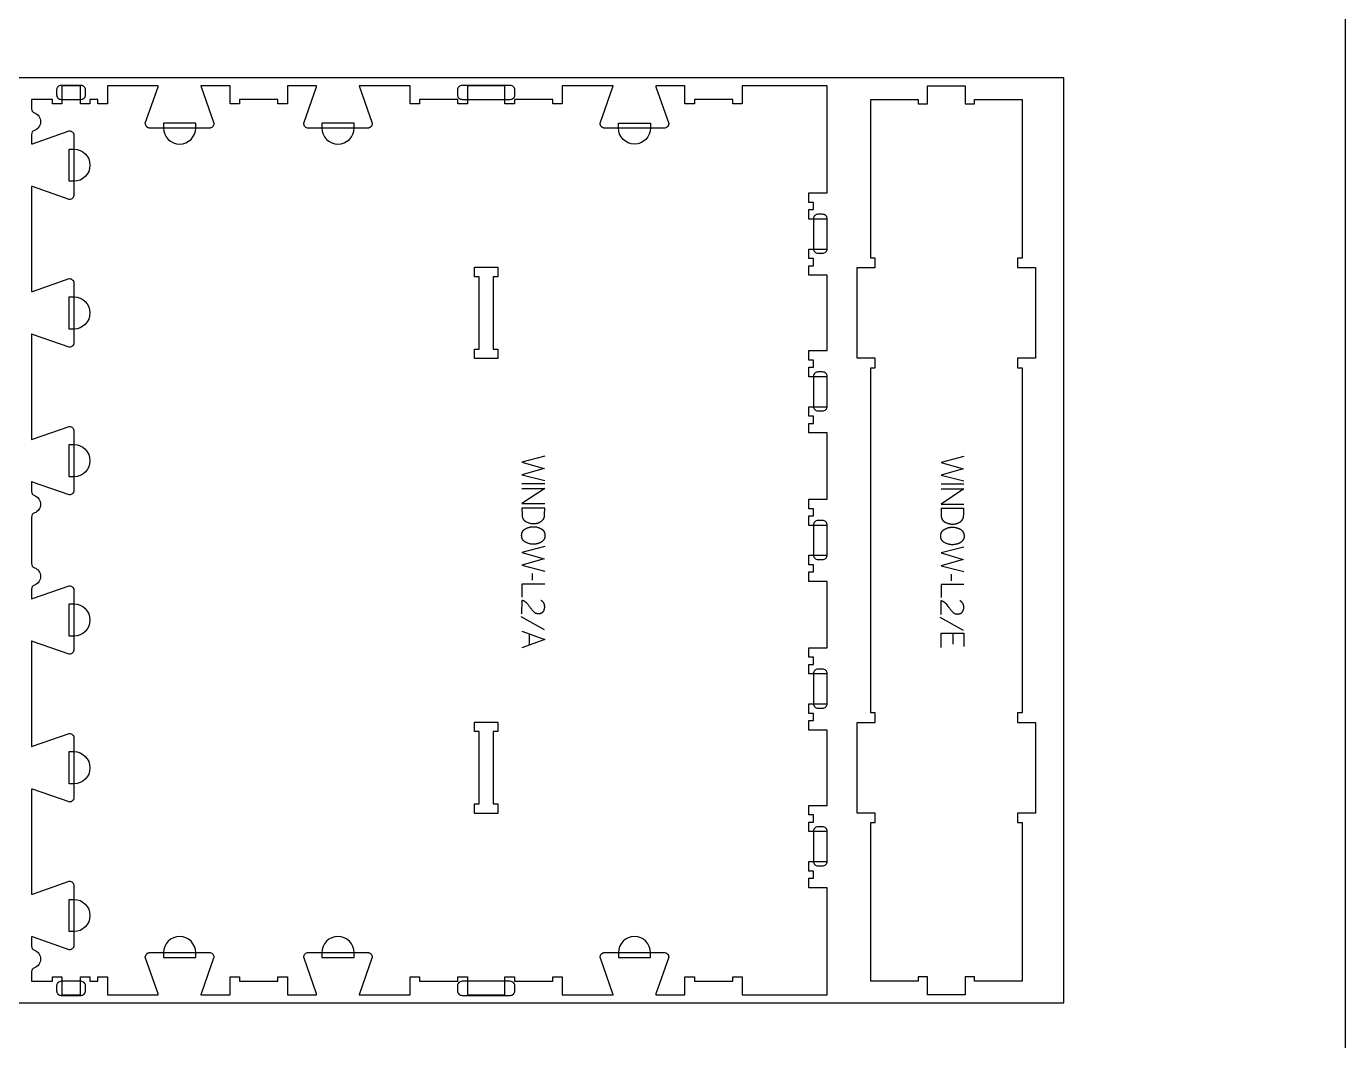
# Model space of a CAD drawing. Extents: x 0 to 4485, y 0 to 8771.
# Drawn here: x 1443 to 3183, y 2393 to 3731 of the extents above; entities that cross this region are included whole.
import ezdxf

# ---------------------------------------------------------------- set-up
doc = ezdxf.new("R2010")
doc.units = 0
for name, color, linetype in [('0_SHEET_SPRUCEPLY_2440X122', 1, 'CONTINUOUS'), ('1_ANYTOOL_1MMDEEP_LABELS_S', 2, 'CONTINUOUS'), ('3_ANYTOOL_CUTTHROUGH_INSID', 4, 'CONTINUOUS'), ('4_ANYTOOL_CUTTHROUGH_OUTSI', 5, 'CONTINUOUS'), ('5_ANYTOOL_HALF_MILL_9MM_IN', 3, 'CONTINUOUS'), ('DONOTCUT', 7, 'CONTINUOUS')]:
    doc.layers.add(name, color=color, linetype=linetype)

msp = doc.modelspace()

# ---------------------------------------------------------------- linework, layer by layer
at = {"layer": '0_SHEET_SPRUCEPLY_2440X122'}
msp.add_lwpolyline([(371.7, 3662.6), (371.7, 2442.6), (2811.7, 2442.6), (2811.7, 3662.6)], close=True, dxfattribs=at)
at = {"layer": '1_ANYTOOL_1MMDEEP_LABELS_S', "color": 2}
for points in [[(2126.9, 3163.7), (2096.9, 3155.9), (2126, 3147.5), (2096.9, 3139), (2126.9, 3131.5)], [(2679.8, 3163), (2649.8, 3155.3), (2678.9, 3146.9), (2649.8, 3138.4), (2679.8, 3130.9)], [(2126.9, 3127.1), (2096.9, 3127.1)], [(2096.9, 3121.1), (2126.9, 3121.1), (2096.9, 3101.1), (2126.9, 3101.1)], [(2679.8, 3126.5), (2649.8, 3126.5)], [(2649.8, 3120.5), (2679.8, 3120.5), (2649.8, 3100.4), (2679.8, 3100.4)], [(2126.9, 3044.3), (2096.9, 3036.5), (2126, 3028.1), (2096.9, 3019.6), (2126.9, 3012.1)], [(2679.8, 3043.6), (2649.8, 3035.9), (2678.9, 3027.5), (2649.8, 3019), (2679.8, 3011.5)], [(2126.9, 2994.8), (2096.9, 2994.8), (2096.9, 2977.7)], [(2110.8, 2999.9), (2110.7, 3008.7)], [(2679.8, 2994.1), (2649.8, 2994.1), (2649.8, 2977)], [(2663.6, 2999.3), (2663.6, 3008)], [(2096.9, 2955.5), (2097, 2973.8), (2097.4, 2973.7), (2097.7, 2973.6), (2097.9, 2973.5), (2098.1, 2973.4), (2098.3, 2973.3), (2098.5, 2973.2), (2098.8, 2973.1), (2099, 2973), (2099.2, 2972.9), (2099.4, 2972.8), (2099.6, 2972.7), (2099.8, 2972.6), (2100, 2972.5), (2100.2, 2972.4), (2100.4, 2972.2), (2100.6, 2972.1), (2100.7, 2972), (2100.9, 2971.8), (2101.1, 2971.7), (2101.3, 2971.6), (2101.5, 2971.4), (2101.7, 2971.3), (2101.8, 2971.1), (2102, 2970.9), (2102.2, 2970.8), (2102.3, 2970.6), (2102.5, 2970.5), (2102.7, 2970.3), (2102.8, 2970.1), (2103.1, 2969.7), (2104.4, 2968.3), (2105.5, 2966.8), (2106.7, 2965.3), (2107.8, 2963.7), (2108.4, 2963), (2109, 2962.3), (2109.5, 2961.6), (2110.1, 2960.9), (2110.7, 2960.2), (2111.3, 2959.6), (2111.9, 2958.9), (2112.5, 2958.3), (2112.7, 2958.2), (2112.9, 2958), (2113, 2957.9), (2113.2, 2957.8), (2113.4, 2957.6), (2113.5, 2957.5), (2113.7, 2957.4), (2113.9, 2957.3), (2114, 2957.2), (2114.2, 2957.1), (2114.4, 2957), (2114.6, 2956.9), (2114.8, 2956.8), (2114.9, 2956.7), (2115.1, 2956.6), (2115.3, 2956.6), (2115.5, 2956.5), (2115.7, 2956.4), (2115.9, 2956.4), (2116.1, 2956.3), (2116.3, 2956.2), (2116.5, 2956.2), (2116.7, 2956.2), (2116.9, 2956.1), (2117.1, 2956.1), (2117.3, 2956.1), (2117.6, 2956), (2117.8, 2956), (2118, 2956), (2118.2, 2956), (2118.4, 2956), (2118.7, 2956), (2118.9, 2956), (2119.2, 2956), (2119.4, 2956), (2119.7, 2956), (2119.9, 2956), (2120.1, 2956.1), (2120.3, 2956.1), (2120.6, 2956.1), (2120.8, 2956.2), (2121, 2956.2), (2121.2, 2956.3), (2121.4, 2956.3), (2121.6, 2956.4), (2121.8, 2956.5), (2122, 2956.5), (2122.2, 2956.6), (2122.4, 2956.7), (2122.6, 2956.8), (2122.8, 2956.9), (2123, 2957), (2123.1, 2957.1), (2123.3, 2957.2), (2123.5, 2957.3), (2123.6, 2957.4), (2123.8, 2957.5), (2123.9, 2957.6), (2124.1, 2957.8), (2124.2, 2957.9), (2124.4, 2958), (2124.5, 2958.2), (2124.7, 2958.3), (2124.8, 2958.5), (2124.9, 2958.7), (2125.1, 2958.8), (2125.2, 2959), (2125.3, 2959.2), (2125.4, 2959.3), (2125.5, 2959.5), (2125.6, 2959.7), (2125.7, 2959.8), (2125.8, 2960), (2125.9, 2960.2), (2126, 2960.4), (2126.1, 2960.6), (2126.2, 2960.8), (2126.2, 2961), (2126.3, 2961.2), (2126.4, 2961.4), (2126.4, 2961.6), (2126.5, 2961.8), (2126.6, 2962), (2126.6, 2962.2), (2126.7, 2962.4), (2126.7, 2962.6), (2126.7, 2962.8), (2126.8, 2963), (2126.8, 2963.3), (2126.8, 2963.5), (2126.9, 2963.7), (2126.9, 2963.9), (2126.9, 2964.2), (2126.9, 2964.4), (2126.9, 2964.9), (2126.9, 2965.3), (2126.9, 2965.6), (2126.9, 2966), (2126.8, 2966.3), (2126.8, 2966.7), (2126.7, 2967), (2126.7, 2967.3), (2126.6, 2967.6), (2126.5, 2967.9), (2126.5, 2968.1), (2126.4, 2968.3), (2126.4, 2968.4), (2126.3, 2968.6), (2126.2, 2968.7), (2126.2, 2968.9), (2126.1, 2969), (2126.1, 2969.1), (2126, 2969.3), (2125.9, 2969.4), (2125.9, 2969.6), (2125.8, 2969.7), (2125.7, 2969.8), (2125.6, 2970), (2125.5, 2970.1), (2125.5, 2970.2), (2125.4, 2970.4), (2125.3, 2970.5), (2125.2, 2970.6), (2125.1, 2970.7), (2125, 2970.9), (2124.9, 2971), (2124.8, 2971.1), (2124.7, 2971.2), (2124.6, 2971.3), (2124.5, 2971.4), (2124.4, 2971.5), (2124.3, 2971.7), (2124.2, 2971.8), (2124, 2971.9), (2123.9, 2972), (2123.8, 2972.1), (2123.5, 2972.3), (2123.3, 2972.5), (2123, 2972.7), (2122.7, 2972.9), (2122.4, 2973), (2122.1, 2973.2), (2121.8, 2973.4)], [(2649.8, 2954.9), (2649.8, 2973.2), (2650.3, 2973), (2650.5, 2972.9), (2650.7, 2972.9), (2651, 2972.8), (2651.2, 2972.7), (2651.4, 2972.6), (2651.6, 2972.5), (2651.8, 2972.4), (2652, 2972.3), (2652.2, 2972.2), (2652.4, 2972.1), (2652.6, 2972), (2652.8, 2971.8), (2653, 2971.7), (2653.2, 2971.6), (2653.4, 2971.5), (2653.6, 2971.3), (2653.8, 2971.2), (2654, 2971.1), (2654.2, 2970.9), (2654.3, 2970.8), (2654.5, 2970.6), (2654.7, 2970.5), (2654.9, 2970.3), (2655, 2970.1), (2655.2, 2970), (2655.4, 2969.8), (2655.5, 2969.6), (2655.7, 2969.5), (2656, 2969.1), (2657.2, 2967.6), (2658.4, 2966.1), (2659.6, 2964.6), (2660.7, 2963.1), (2661.2, 2962.4), (2661.8, 2961.6), (2662.4, 2960.9), (2663, 2960.2), (2663.6, 2959.6), (2664.2, 2958.9), (2664.8, 2958.3), (2665.4, 2957.7), (2665.6, 2957.5), (2665.7, 2957.4), (2665.9, 2957.3), (2666, 2957.1), (2666.2, 2957), (2666.4, 2956.9), (2666.5, 2956.8), (2666.7, 2956.7), (2666.9, 2956.5), (2667.1, 2956.4), (2667.2, 2956.3), (2667.4, 2956.2), (2667.6, 2956.2), (2667.8, 2956.1), (2668, 2956), (2668.2, 2955.9), (2668.4, 2955.8), (2668.6, 2955.8), (2668.8, 2955.7), (2669, 2955.7), (2669.2, 2955.6), (2669.4, 2955.6), (2669.6, 2955.5), (2669.8, 2955.5), (2670, 2955.4), (2670.2, 2955.4), (2670.4, 2955.4), (2670.6, 2955.4), (2670.9, 2955.3), (2671.1, 2955.3), (2671.3, 2955.3), (2671.5, 2955.3), (2671.8, 2955.3), (2672, 2955.3), (2672.3, 2955.4), (2672.5, 2955.4), (2672.7, 2955.4), (2673, 2955.4), (2673.2, 2955.4), (2673.4, 2955.5), (2673.6, 2955.5), (2673.9, 2955.6), (2674.1, 2955.6), (2674.3, 2955.7), (2674.5, 2955.7), (2674.7, 2955.8), (2674.9, 2955.9), (2675.1, 2956), (2675.3, 2956), (2675.5, 2956.1), (2675.6, 2956.2), (2675.8, 2956.3), (2676, 2956.4), (2676.2, 2956.5), (2676.3, 2956.6), (2676.5, 2956.8), (2676.6, 2956.9), (2676.8, 2957), (2677, 2957.1), (2677.1, 2957.3), (2677.2, 2957.4), (2677.4, 2957.6), (2677.5, 2957.7), (2677.7, 2957.9), (2677.8, 2958), (2677.9, 2958.2), (2678, 2958.3), (2678.2, 2958.5), (2678.3, 2958.7), (2678.4, 2958.9), (2678.5, 2959), (2678.6, 2959.2), (2678.7, 2959.4), (2678.8, 2959.6), (2678.9, 2959.8), (2678.9, 2959.9), (2679, 2960.1), (2679.1, 2960.3), (2679.2, 2960.5), (2679.2, 2960.7), (2679.3, 2960.9), (2679.4, 2961.1), (2679.4, 2961.3), (2679.5, 2961.5), (2679.5, 2961.7), (2679.6, 2962), (2679.6, 2962.2), (2679.6, 2962.4), (2679.7, 2962.6), (2679.7, 2962.8), (2679.7, 2963.1), (2679.7, 2963.3), (2679.7, 2963.5), (2679.8, 2963.8), (2679.8, 2964.2), (2679.8, 2964.6), (2679.7, 2965), (2679.7, 2965.3), (2679.7, 2965.7), (2679.6, 2966), (2679.6, 2966.3), (2679.5, 2966.7), (2679.4, 2967), (2679.4, 2967.3), (2679.3, 2967.5), (2679.3, 2967.6), (2679.2, 2967.8), (2679.2, 2967.9), (2679.1, 2968.1), (2679, 2968.2), (2679, 2968.4), (2678.9, 2968.5), (2678.9, 2968.6), (2678.8, 2968.8), (2678.7, 2968.9), (2678.6, 2969.1), (2678.6, 2969.2), (2678.5, 2969.3), (2678.4, 2969.5), (2678.3, 2969.6), (2678.2, 2969.7), (2678.1, 2969.8), (2678.1, 2970), (2678, 2970.1), (2677.9, 2970.2), (2677.8, 2970.3), (2677.7, 2970.4), (2677.6, 2970.6), (2677.5, 2970.7), (2677.3, 2970.8), (2677.2, 2970.9), (2677.1, 2971), (2677, 2971.1), (2676.9, 2971.2), (2676.8, 2971.3), (2676.6, 2971.4), (2676.4, 2971.6), (2676.1, 2971.8), (2675.9, 2972), (2675.6, 2972.2), (2675.3, 2972.4), (2675, 2972.6), (2674.7, 2972.7)], [(2126.4, 2934.3), (2095.7, 2951.5)], [(2679.3, 2933.6), (2648.5, 2950.8)], [(2096.9, 2932.6), (2126.9, 2921.7), (2096.9, 2910.6)], [(2106.5, 2929.1), (2106.5, 2914.2)], [(2649.8, 2911.3), (2649.8, 2930.2), (2679.8, 2930.2), (2679.8, 2912.4)], [(2665.8, 2915.6), (2665.8, 2930.2)]]:
    msp.add_lwpolyline(points, dxfattribs=at)
for points in [[(2126.9, 3095), (2096.9, 3095), (2097, 3086.5), (2097, 3086.1), (2097, 3085.7), (2097, 3085.3), (2097.1, 3084.9), (2097.1, 3084.5), (2097.2, 3084.2), (2097.3, 3083.8), (2097.3, 3083.4), (2097.4, 3083.1), (2097.5, 3082.8), (2097.6, 3082.4), (2097.7, 3082.1), (2097.9, 3081.8), (2097.9, 3081.6), (2098, 3081.5), (2098.1, 3081.3), (2098.1, 3081.2), (2098.2, 3081), (2098.3, 3080.9), (2098.4, 3080.7), (2098.4, 3080.6), (2098.5, 3080.5), (2098.6, 3080.3), (2098.7, 3080.2), (2098.8, 3080), (2098.9, 3079.9), (2099, 3079.8), (2099.1, 3079.7), (2099.2, 3079.5), (2099.3, 3079.4), (2099.4, 3079.3), (2099.5, 3079.2), (2099.6, 3079), (2099.7, 3078.9), (2099.8, 3078.8), (2100, 3078.7), (2100.1, 3078.6), (2100.2, 3078.5), (2100.3, 3078.4), (2100.5, 3078.3), (2100.6, 3078.2), (2100.7, 3078.1), (2100.8, 3078), (2101, 3077.9), (2101.1, 3077.8), (2101.4, 3077.6), (2101.7, 3077.4), (2102, 3077.3), (2102.6, 3076.9), (2103.2, 3076.6), (2103.9, 3076.4), (2104.5, 3076.1), (2105.2, 3075.9), (2105.8, 3075.7), (2106.5, 3075.5), (2107.1, 3075.3), (2107.8, 3075.1), (2108.4, 3075), (2109.1, 3074.9), (2109.8, 3074.8), (2110.5, 3074.7), (2111.2, 3074.7), (2111.9, 3074.7), (2112.6, 3074.6), (2113.2, 3074.7), (2113.8, 3074.7), (2114.4, 3074.7), (2114.9, 3074.8), (2115.5, 3074.9), (2115.8, 3074.9), (2116.1, 3075), (2116.4, 3075.1), (2116.6, 3075.1), (2116.9, 3075.2), (2117.2, 3075.3), (2117.5, 3075.3), (2117.7, 3075.4), (2118, 3075.5), (2118.3, 3075.6), (2118.6, 3075.7), (2118.8, 3075.8), (2119.1, 3075.9), (2119.4, 3076), (2119.9, 3076.3), (2120.4, 3076.5), (2120.9, 3076.8), (2121.4, 3077.1), (2121.7, 3077.3), (2122, 3077.5), (2122.3, 3077.7), (2122.6, 3077.9), (2122.9, 3078.1), (2123.1, 3078.3), (2123.4, 3078.6), (2123.6, 3078.8), (2123.8, 3079), (2124.1, 3079.2), (2124.3, 3079.5), (2124.5, 3079.7), (2124.7, 3079.9), (2124.9, 3080.2), (2125, 3080.4), (2125.2, 3080.6), (2125.4, 3080.9), (2125.5, 3081.1), (2125.7, 3081.4), (2125.8, 3081.7), (2125.9, 3081.9), (2126, 3082.2), (2126.1, 3082.5), (2126.2, 3082.7), (2126.3, 3083), (2126.4, 3083.3), (2126.4, 3083.6), (2126.5, 3083.9), (2126.5, 3084.1), (2126.6, 3084.4), (2126.6, 3084.7), (2126.6, 3085), (2126.7, 3087.5), (2126.8, 3089.9), (2126.9, 3092.5)], [(2679.8, 3094.4), (2649.8, 3094.4), (2649.8, 3085.9), (2649.9, 3085.5), (2649.9, 3085.1), (2649.9, 3084.7), (2649.9, 3084.3), (2650, 3083.9), (2650, 3083.5), (2650.1, 3083.2), (2650.2, 3082.8), (2650.3, 3082.5), (2650.4, 3082.1), (2650.5, 3081.8), (2650.6, 3081.5), (2650.7, 3081.1), (2650.8, 3081), (2650.8, 3080.8), (2650.9, 3080.7), (2651, 3080.5), (2651.1, 3080.4), (2651.1, 3080.2), (2651.2, 3080.1), (2651.3, 3080), (2651.4, 3079.8), (2651.5, 3079.7), (2651.6, 3079.5), (2651.7, 3079.4), (2651.7, 3079.3), (2651.8, 3079.1), (2651.9, 3079), (2652, 3078.9), (2652.1, 3078.8), (2652.3, 3078.6), (2652.4, 3078.5), (2652.5, 3078.4), (2652.6, 3078.3), (2652.7, 3078.2), (2652.8, 3078.1), (2652.9, 3078), (2653.1, 3077.8), (2653.2, 3077.7), (2653.3, 3077.6), (2653.4, 3077.5), (2653.6, 3077.4), (2653.7, 3077.3), (2653.8, 3077.2), (2654, 3077.1), (2654.3, 3077), (2654.6, 3076.8), (2654.9, 3076.6), (2655.5, 3076.3), (2656.1, 3076), (2656.7, 3075.7), (2657.4, 3075.5), (2658, 3075.2), (2658.7, 3075), (2659.3, 3074.8), (2660, 3074.7), (2660.6, 3074.5), (2661.3, 3074.4), (2662, 3074.3), (2662.7, 3074.2), (2663.3, 3074.1), (2664, 3074), (2664.7, 3074), (2665.4, 3074), (2666, 3074), (2666.6, 3074), (2667.2, 3074.1), (2667.8, 3074.2), (2668.4, 3074.2), (2668.7, 3074.3), (2668.9, 3074.3), (2669.2, 3074.4), (2669.5, 3074.5), (2669.8, 3074.5), (2670.1, 3074.6), (2670.3, 3074.7), (2670.6, 3074.8), (2670.9, 3074.9), (2671.1, 3075), (2671.4, 3075.1), (2671.7, 3075.2), (2671.9, 3075.3), (2672.2, 3075.4), (2672.7, 3075.6), (2673.3, 3075.9), (2673.8, 3076.2), (2674.3, 3076.5), (2674.6, 3076.7), (2674.9, 3076.9), (2675.2, 3077.1), (2675.4, 3077.3), (2675.7, 3077.5), (2676, 3077.7), (2676.2, 3077.9), (2676.5, 3078.1), (2676.7, 3078.4), (2676.9, 3078.6), (2677.1, 3078.8), (2677.3, 3079), (2677.5, 3079.3), (2677.7, 3079.5), (2677.9, 3079.8), (2678.1, 3080), (2678.2, 3080.3), (2678.4, 3080.5), (2678.5, 3080.8), (2678.6, 3081), (2678.8, 3081.3), (2678.9, 3081.5), (2679, 3081.8), (2679.1, 3082.1), (2679.2, 3082.4), (2679.2, 3082.6), (2679.3, 3082.9), (2679.3, 3083.2), (2679.4, 3083.5), (2679.4, 3083.8), (2679.5, 3084.1), (2679.5, 3084.4), (2679.6, 3086.8), (2679.7, 3089.3), (2679.7, 3091.8)], [(2127.2, 3058.6), (2127.2, 3058.2), (2127.2, 3057.8), (2127.2, 3057.5), (2127.2, 3057.1), (2127.1, 3057), (2127.1, 3056.8), (2127.1, 3056.6), (2127, 3056.4), (2127, 3056.3), (2127, 3056.1), (2126.9, 3056), (2126.9, 3055.8), (2126.8, 3055.6), (2126.8, 3055.5), (2126.7, 3055.3), (2126.7, 3055.2), (2126.6, 3055), (2126.5, 3054.9), (2126.5, 3054.7), (2126.4, 3054.6), (2126.3, 3054.4), (2126.3, 3054.3), (2126.2, 3054.1), (2126.1, 3054), (2126, 3053.9), (2125.9, 3053.7), (2125.9, 3053.6), (2125.8, 3053.5), (2125.6, 3053.2), (2125.4, 3053), (2125.2, 3052.7), (2125, 3052.5), (2124.8, 3052.2), (2124.5, 3052), (2124.3, 3051.8), (2124.1, 3051.6), (2123.9, 3051.3), (2123.6, 3051.1), (2123.4, 3050.9), (2123.1, 3050.7), (2122.8, 3050.6), (2122.6, 3050.4), (2122.3, 3050.2), (2122, 3050), (2121.7, 3049.9), (2121.4, 3049.7), (2121.1, 3049.5), (2120.9, 3049.4), (2120.6, 3049.2), (2120.2, 3049.1), (2119.9, 3049), (2119.6, 3048.9), (2119.3, 3048.7), (2119, 3048.6), (2118.7, 3048.5), (2118.3, 3048.4), (2118, 3048.3), (2117.7, 3048.2), (2117.3, 3048.1), (2117, 3048), (2116.3, 3047.9), (2115.6, 3047.8), (2115, 3047.7), (2114.3, 3047.6), (2113.7, 3047.5), (2113, 3047.5), (2112.4, 3047.4), (2111.7, 3047.4), (2111.1, 3047.4), (2110.5, 3047.5), (2109.8, 3047.5), (2109.2, 3047.6), (2108.5, 3047.7), (2107.9, 3047.8), (2107.3, 3048), (2106.6, 3048.1), (2106, 3048.3), (2105.4, 3048.5), (2104.7, 3048.7), (2104.1, 3049), (2103.4, 3049.3), (2102.8, 3049.5), (2102.2, 3049.9), (2101.5, 3050.2), (2101.2, 3050.4), (2100.9, 3050.6), (2100.6, 3050.7), (2100.3, 3050.9), (2100.1, 3051.1), (2099.8, 3051.3), (2099.5, 3051.6), (2099.3, 3051.8), (2099.2, 3051.9), (2099.1, 3052), (2099, 3052.1), (2098.8, 3052.2), (2098.7, 3052.4), (2098.6, 3052.5), (2098.5, 3052.6), (2098.4, 3052.7), (2098.3, 3052.8), (2098.2, 3053), (2098.1, 3053.1), (2098, 3053.2), (2098, 3053.4), (2097.9, 3053.5), (2097.8, 3053.6), (2097.7, 3053.8), (2097.6, 3053.9), (2097.6, 3054), (2097.5, 3054.2), (2097.4, 3054.3), (2097.3, 3054.5), (2097.3, 3054.6), (2097.2, 3054.7), (2097.1, 3054.9), (2097.1, 3055), (2097, 3055.2), (2097, 3055.3), (2096.9, 3055.5), (2096.8, 3055.8), (2096.7, 3056.1), (2096.7, 3056.5), (2096.6, 3056.8), (2096.6, 3057.1), (2096.5, 3057.5), (2096.5, 3057.8), (2096.5, 3058.2), (2096.4, 3058.5), (2096.4, 3058.9), (2096.4, 3059.3), (2096.5, 3059.7), (2096.5, 3060), (2096.5, 3060.4), (2096.6, 3060.8), (2096.6, 3061.1), (2096.7, 3061.5), (2096.8, 3061.8), (2096.8, 3062.1), (2096.9, 3062.4), (2097, 3062.6), (2097, 3062.8), (2097.1, 3062.9), (2097.2, 3063.1), (2097.2, 3063.2), (2097.3, 3063.4), (2097.4, 3063.5), (2097.4, 3063.7), (2097.5, 3063.8), (2097.6, 3064), (2097.6, 3064.1), (2097.7, 3064.2), (2097.8, 3064.4), (2097.9, 3064.5), (2098, 3064.6), (2098.1, 3064.8), (2098.2, 3064.9), (2098.3, 3065), (2098.4, 3065.2), (2098.5, 3065.3), (2098.6, 3065.4), (2098.7, 3065.5), (2098.8, 3065.7), (2098.9, 3065.8), (2099, 3065.9), (2099.1, 3066), (2099.2, 3066.1), (2099.3, 3066.3), (2099.5, 3066.4), (2099.6, 3066.5), (2099.9, 3066.7), (2100.1, 3066.9), (2100.4, 3067.1), (2100.7, 3067.3), (2101, 3067.5), (2101.3, 3067.7), (2101.6, 3067.8), (2102.3, 3068.2), (2102.9, 3068.5), (2103.6, 3068.8), (2104.2, 3069.1), (2104.9, 3069.3), (2105.5, 3069.5), (2106.2, 3069.7), (2106.8, 3069.9), (2107.5, 3070.1), (2108.1, 3070.2), (2108.8, 3070.3), (2109.4, 3070.4), (2110.1, 3070.5), (2110.7, 3070.6), (2111.4, 3070.6), (2112, 3070.6), (2112.7, 3070.6), (2113.4, 3070.6), (2114.1, 3070.5), (2114.8, 3070.4), (2115.4, 3070.3), (2116.1, 3070.2), (2116.8, 3070.1), (2117.4, 3069.9), (2118.1, 3069.7), (2118.7, 3069.5), (2119.3, 3069.2), (2120, 3069), (2120.6, 3068.7), (2121.2, 3068.4), (2121.8, 3068.1), (2122.4, 3067.7), (2122.7, 3067.5), (2123, 3067.3), (2123.3, 3067.1), (2123.6, 3066.9), (2123.8, 3066.7), (2124.1, 3066.5), (2124.3, 3066.3), (2124.5, 3066.1), (2124.6, 3065.9), (2124.8, 3065.8), (2124.9, 3065.7), (2125, 3065.6), (2125.1, 3065.5), (2125.2, 3065.3), (2125.3, 3065.2), (2125.4, 3065.1), (2125.5, 3064.9), (2125.5, 3064.8), (2125.6, 3064.7), (2125.7, 3064.5), (2125.8, 3064.4), (2125.9, 3064.3), (2126, 3064.1), (2126, 3064), (2126.1, 3063.8), (2126.2, 3063.7), (2126.3, 3063.4), (2126.4, 3063.1), (2126.6, 3062.8), (2126.7, 3062.5), (2126.8, 3062.2), (2126.9, 3061.8), (2126.9, 3061.5), (2127, 3061.1), (2127.1, 3060.8), (2127.1, 3060.4), (2127.2, 3060.1), (2127.2, 3059.7), (2127.2, 3059.3), (2127.2, 3059)], [(2680.1, 3057.9), (2680.1, 3057.6), (2680.1, 3057.2), (2680, 3056.8), (2680, 3056.5), (2680, 3056.3), (2680, 3056.1), (2679.9, 3056), (2679.9, 3055.8), (2679.9, 3055.6), (2679.8, 3055.5), (2679.8, 3055.3), (2679.7, 3055.2), (2679.7, 3055), (2679.6, 3054.8), (2679.6, 3054.7), (2679.5, 3054.5), (2679.5, 3054.4), (2679.4, 3054.2), (2679.3, 3054.1), (2679.3, 3053.9), (2679.2, 3053.8), (2679.1, 3053.6), (2679, 3053.5), (2679, 3053.4), (2678.9, 3053.2), (2678.8, 3053.1), (2678.7, 3053), (2678.6, 3052.8), (2678.4, 3052.6), (2678.2, 3052.3), (2678, 3052.1), (2677.8, 3051.8), (2677.6, 3051.6), (2677.4, 3051.4), (2677.2, 3051.1), (2676.9, 3050.9), (2676.7, 3050.7), (2676.5, 3050.5), (2676.2, 3050.3), (2676, 3050.1), (2675.7, 3049.9), (2675.4, 3049.7), (2675.2, 3049.5), (2674.9, 3049.4), (2674.6, 3049.2), (2674.3, 3049.1), (2674, 3048.9), (2673.7, 3048.7), (2673.4, 3048.6), (2673.1, 3048.5), (2672.8, 3048.3), (2672.5, 3048.2), (2672.2, 3048.1), (2671.8, 3048), (2671.5, 3047.9), (2671.2, 3047.8), (2670.9, 3047.7), (2670.5, 3047.6), (2670.2, 3047.5), (2669.9, 3047.4), (2669.2, 3047.3), (2668.5, 3047.1), (2667.8, 3047), (2667.2, 3046.9), (2666.5, 3046.9), (2665.9, 3046.8), (2665.2, 3046.8), (2664.6, 3046.8), (2664, 3046.8), (2663.3, 3046.8), (2662.7, 3046.9), (2662, 3047), (2661.4, 3047.1), (2660.8, 3047.2), (2660.1, 3047.3), (2659.5, 3047.5), (2658.9, 3047.7), (2658.2, 3047.9), (2657.6, 3048.1), (2656.9, 3048.3), (2656.3, 3048.6), (2655.7, 3048.9), (2655, 3049.2), (2654.4, 3049.5), (2654.1, 3049.7), (2653.8, 3049.9), (2653.5, 3050.1), (2653.2, 3050.3), (2652.9, 3050.5), (2652.7, 3050.7), (2652.4, 3050.9), (2652.2, 3051.1), (2652, 3051.2), (2651.9, 3051.4), (2651.8, 3051.5), (2651.7, 3051.6), (2651.6, 3051.7), (2651.5, 3051.8), (2651.4, 3051.9), (2651.3, 3052.1), (2651.2, 3052.2), (2651.1, 3052.3), (2651, 3052.5), (2650.9, 3052.6), (2650.8, 3052.7), (2650.7, 3052.8), (2650.6, 3053), (2650.6, 3053.1), (2650.5, 3053.2), (2650.4, 3053.4), (2650.3, 3053.5), (2650.3, 3053.7), (2650.2, 3053.8), (2650.1, 3054), (2650.1, 3054.1), (2650, 3054.3), (2649.9, 3054.4), (2649.9, 3054.6), (2649.8, 3054.7), (2649.8, 3054.9), (2649.7, 3055.2), (2649.6, 3055.5), (2649.5, 3055.8), (2649.5, 3056.1), (2649.4, 3056.5), (2649.4, 3056.8), (2649.3, 3057.2), (2649.3, 3057.5), (2649.3, 3057.9), (2649.3, 3058.3), (2649.3, 3058.7), (2649.3, 3059), (2649.3, 3059.4), (2649.4, 3059.8), (2649.4, 3060.1), (2649.5, 3060.5), (2649.5, 3060.8), (2649.6, 3061.1), (2649.7, 3061.5), (2649.8, 3061.8), (2649.8, 3062), (2649.9, 3062.1), (2650, 3062.3), (2650, 3062.4), (2650.1, 3062.6), (2650.1, 3062.7), (2650.2, 3062.9), (2650.3, 3063), (2650.4, 3063.2), (2650.4, 3063.3), (2650.5, 3063.5), (2650.6, 3063.6), (2650.7, 3063.7), (2650.8, 3063.9), (2650.8, 3064), (2650.9, 3064.1), (2651, 3064.3), (2651.1, 3064.4), (2651.2, 3064.5), (2651.3, 3064.7), (2651.4, 3064.8), (2651.5, 3064.9), (2651.6, 3065), (2651.7, 3065.1), (2651.9, 3065.3), (2652, 3065.4), (2652.1, 3065.5), (2652.2, 3065.6), (2652.3, 3065.7), (2652.5, 3065.8), (2652.7, 3066.1), (2653, 3066.3), (2653.3, 3066.5), (2653.5, 3066.7), (2653.8, 3066.8), (2654.2, 3067), (2654.5, 3067.2), (2655.1, 3067.5), (2655.8, 3067.9), (2656.4, 3068.1), (2657.1, 3068.4), (2657.7, 3068.7), (2658.4, 3068.9), (2659, 3069.1), (2659.7, 3069.3), (2660.3, 3069.4), (2661, 3069.6), (2661.6, 3069.7), (2662.3, 3069.8), (2662.9, 3069.9), (2663.6, 3069.9), (2664.2, 3070), (2664.9, 3070), (2665.6, 3070), (2666.3, 3069.9), (2667, 3069.9), (2667.6, 3069.8), (2668.3, 3069.7), (2669, 3069.6), (2669.6, 3069.4), (2670.3, 3069.2), (2670.9, 3069.1), (2671.6, 3068.8), (2672.2, 3068.6), (2672.8, 3068.3), (2673.4, 3068.1), (2674.1, 3067.8), (2674.7, 3067.4), (2675.3, 3067.1), (2675.6, 3066.9), (2675.9, 3066.7), (2676.1, 3066.5), (2676.4, 3066.3), (2676.7, 3066.1), (2676.9, 3065.9), (2677.2, 3065.7), (2677.4, 3065.4), (2677.5, 3065.3), (2677.6, 3065.2), (2677.7, 3065.1), (2677.8, 3064.9), (2677.9, 3064.8), (2678, 3064.7), (2678.1, 3064.6), (2678.2, 3064.4), (2678.3, 3064.3), (2678.4, 3064.2), (2678.5, 3064), (2678.6, 3063.9), (2678.7, 3063.8), (2678.7, 3063.6), (2678.8, 3063.5), (2678.9, 3063.3), (2679, 3063.2), (2679, 3063.1), (2679.2, 3062.8), (2679.3, 3062.5), (2679.4, 3062.1), (2679.5, 3061.8), (2679.6, 3061.5), (2679.7, 3061.2), (2679.8, 3060.8), (2679.9, 3060.5), (2679.9, 3060.2), (2680, 3059.8), (2680, 3059.4), (2680.1, 3059.1), (2680.1, 3058.7), (2680.1, 3058.3)]]:
    msp.add_lwpolyline(points, close=True, dxfattribs=at)
at = {"layer": '3_ANYTOOL_CUTTHROUGH_INSID', "color": 4}
for points in [[(2064.7, 3292.3), (2034.4, 3292.3), (2034.4, 3304.8), (2040.4, 3304.8), (2040.4, 3400.3), (2034.4, 3400.3), (2034.4, 3412.8), (2064.9, 3412.8), (2064.9, 3400.3), (2058.9, 3400.3), (2058.9, 3304.8), (2064.9, 3304.8), (2064.9, 3292.3)], [(2034.4, 2800.3), (2034.4, 2812.8), (2064.9, 2812.8), (2064.9, 2800.3), (2058.9, 2800.3), (2058.9, 2704.8), (2064.9, 2704.8), (2064.9, 2692.3), (2034.4, 2692.3), (2034.4, 2704.8), (2040.4, 2704.8), (2040.4, 2800.3)]]:
    msp.add_lwpolyline(points, close=True, dxfattribs=at)
at = {"layer": '4_ANYTOOL_CUTTHROUGH_OUTSI', "color": 5}
msp.add_lwpolyline([(1449.9, 3621.9, 0.317837), (1453.7, 3616.5, -0.707107), (1453.7, 3593.4, 0.317837), (1449.9, 3588), (1449.9, 3575.6, 0.061485), (1451.3, 3575.8), (1499.6, 3592.7), (1499.7, 3592.7), (1499.7, 3592.7, -0.198912), (1504.1, 3590.9), (1504.2, 3590.8), (1504.3, 3590.7), (1504.4, 3590.6), (1504.5, 3590.5), (1504.6, 3590.3), (1504.7, 3590.2), (1504.8, 3590.1), (1504.8, 3590), (1504.9, 3589.8), (1505, 3589.7), (1505.1, 3589.6), (1505.2, 3589.4), (1505.2, 3589.3), (1505.3, 3589.2), (1505.4, 3589), (1505.4, 3588.9), (1505.5, 3588.7), (1505.5, 3588.6), (1505.6, 3588.4), (1505.6, 3588.3), (1505.7, 3588.2), (1505.7, 3588), (1505.8, 3587.9), (1505.8, 3587.7), (1505.8, 3587.5), (1505.8, 3587.4), (1505.9, 3587.2), (1505.9, 3587.1), (1505.9, 3586.9), (1505.9, 3586.8), (1505.9, 3586.6), (1505.9, 3586.5), (1505.9, 3508.5, -0.414214), (1499.7, 3502.2), (1499.6, 3502.2), (1499.6, 3502.3), (1451.3, 3519.2), (1451.3, 3519.2, 0.061485), (1449.9, 3519.4), (1449.9, 3380.7, 0.061485), (1451.3, 3380.9), (1499.6, 3397.8), (1499.7, 3397.8), (1499.7, 3397.8, -0.198912), (1504.1, 3396), (1504.2, 3395.9), (1504.3, 3395.8), (1504.4, 3395.7), (1504.5, 3395.6), (1504.6, 3395.4), (1504.7, 3395.3), (1504.8, 3395.2), (1504.8, 3395.1), (1504.9, 3394.9), (1505, 3394.8), (1505.1, 3394.7), (1505.2, 3394.5), (1505.2, 3394.4), (1505.3, 3394.3), (1505.4, 3394.1), (1505.4, 3394), (1505.5, 3393.8), (1505.5, 3393.7), (1505.6, 3393.5), (1505.6, 3393.4), (1505.7, 3393.3), (1505.7, 3393.1), (1505.8, 3393), (1505.8, 3392.8), (1505.8, 3392.6), (1505.8, 3392.5), (1505.9, 3392.3), (1505.9, 3392.2), (1505.9, 3392), (1505.9, 3391.9), (1505.9, 3391.7), (1505.9, 3391.6), (1505.9, 3313.6), (1505.9, 3313.4), (1505.9, 3313.3), (1505.9, 3313.1), (1505.9, 3313), (1505.9, 3312.8), (1505.8, 3312.7), (1505.8, 3312.5), (1505.8, 3312.4), (1505.8, 3312.2), (1505.7, 3312.1), (1505.7, 3311.9), (1505.6, 3311.8), (1505.6, 3311.6), (1505.5, 3311.5), (1505.5, 3311.3), (1505.4, 3311.2), (1505.4, 3311.1), (1505.3, 3310.9), (1505.2, 3310.8), (1505.2, 3310.6), (1505.1, 3310.5), (1505, 3310.4), (1504.9, 3310.2), (1504.8, 3310.1), (1504.8, 3310), (1504.7, 3309.9), (1504.6, 3309.7), (1504.5, 3309.6), (1504.4, 3309.5), (1504.3, 3309.4), (1504.2, 3309.3), (1504.1, 3309.2, -0.198912), (1499.7, 3307.3), (1499.6, 3307.3), (1499.6, 3307.4), (1451.3, 3324.3), (1451.3, 3324.3, 0.061485), (1449.9, 3324.5), (1449.9, 3185.8, 0.061485), (1451.3, 3186), (1499.6, 3202.9), (1499.7, 3202.9), (1499.7, 3202.9, -0.414214), (1505.9, 3196.7), (1505.9, 3118.7), (1505.9, 3118.5), (1505.9, 3118.4), (1505.9, 3118.2), (1505.9, 3118.1), (1505.9, 3117.9), (1505.8, 3117.8), (1505.8, 3117.6), (1505.8, 3117.5), (1505.8, 3117.3), (1505.7, 3117.2), (1505.7, 3117), (1505.6, 3116.9), (1505.6, 3116.7), (1505.5, 3116.6), (1505.5, 3116.4), (1505.4, 3116.3), (1505.4, 3116.2), (1505.3, 3116), (1505.2, 3115.9), (1505.2, 3115.7), (1505.1, 3115.6), (1505, 3115.5), (1504.9, 3115.3), (1504.8, 3115.2), (1504.8, 3115.1), (1504.7, 3115), (1504.6, 3114.8), (1504.5, 3114.7), (1504.4, 3114.6), (1504.3, 3114.5), (1504.2, 3114.4), (1504.1, 3114.3, -0.198912), (1499.7, 3112.4), (1499.6, 3112.4), (1499.6, 3112.5), (1451.3, 3129.4), (1451.3, 3129.4, 0.061485), (1449.9, 3129.6), (1449.9, 3117.2, 0.317837), (1453.7, 3111.8, -0.707107), (1453.7, 3088.7, 0.317837), (1449.9, 3083.2), (1449.9, 3021.9, 0.317837), (1453.7, 3016.5, -0.707107), (1453.7, 2993.4, 0.317837), (1449.9, 2988), (1449.9, 2975.6, 0.061485), (1451.3, 2975.8), (1499.6, 2992.7), (1499.7, 2992.7), (1499.7, 2992.7, -0.198912), (1504.1, 2990.9), (1504.2, 2990.8), (1504.3, 2990.7), (1504.4, 2990.6), (1504.5, 2990.5), (1504.6, 2990.3), (1504.7, 2990.2), (1504.8, 2990.1), (1504.8, 2990), (1504.9, 2989.8), (1505, 2989.7), (1505.1, 2989.6), (1505.2, 2989.4), (1505.2, 2989.3), (1505.3, 2989.2), (1505.4, 2989), (1505.4, 2988.9), (1505.5, 2988.7), (1505.5, 2988.6), (1505.6, 2988.4), (1505.6, 2988.3), (1505.7, 2988.2), (1505.7, 2988), (1505.8, 2987.9), (1505.8, 2987.7), (1505.8, 2987.5), (1505.8, 2987.4), (1505.9, 2987.2), (1505.9, 2987.1), (1505.9, 2986.9), (1505.9, 2986.8), (1505.9, 2986.6), (1505.9, 2986.5), (1505.9, 2908.5, -0.414214), (1499.7, 2902.2), (1499.6, 2902.2), (1499.6, 2902.3), (1451.3, 2919.2), (1451.3, 2919.2, 0.061485), (1449.9, 2919.4), (1449.9, 2780.7, 0.061485), (1451.3, 2780.9), (1499.6, 2797.8), (1499.7, 2797.8), (1499.7, 2797.8, -0.198912), (1504.1, 2796), (1504.2, 2795.9), (1504.3, 2795.8), (1504.4, 2795.7), (1504.5, 2795.6), (1504.6, 2795.4), (1504.7, 2795.3), (1504.8, 2795.2), (1504.8, 2795.1), (1504.9, 2794.9), (1505, 2794.8), (1505.1, 2794.7), (1505.2, 2794.5), (1505.2, 2794.4), (1505.3, 2794.3), (1505.4, 2794.1), (1505.4, 2794), (1505.5, 2793.8), (1505.5, 2793.7), (1505.6, 2793.5), (1505.6, 2793.4), (1505.7, 2793.3), (1505.7, 2793.1), (1505.8, 2793), (1505.8, 2792.8), (1505.8, 2792.6), (1505.8, 2792.5), (1505.9, 2792.3), (1505.9, 2792.2), (1505.9, 2792), (1505.9, 2791.9), (1505.9, 2791.7), (1505.9, 2791.6), (1505.9, 2713.6), (1505.9, 2713.4), (1505.9, 2713.3), (1505.9, 2713.1), (1505.9, 2713), (1505.9, 2712.8), (1505.8, 2712.7), (1505.8, 2712.5), (1505.8, 2712.4), (1505.8, 2712.2), (1505.7, 2712.1), (1505.7, 2711.9), (1505.6, 2711.8), (1505.6, 2711.6), (1505.5, 2711.5), (1505.5, 2711.3), (1505.4, 2711.2), (1505.4, 2711.1), (1505.3, 2710.9), (1505.2, 2710.8), (1505.2, 2710.6), (1505.1, 2710.5), (1505, 2710.4), (1504.9, 2710.2), (1504.8, 2710.1), (1504.8, 2710), (1504.7, 2709.9), (1504.6, 2709.7), (1504.5, 2709.6), (1504.4, 2709.5), (1504.3, 2709.4), (1504.2, 2709.3), (1504.1, 2709.2, -0.198912), (1499.7, 2707.3), (1499.6, 2707.3), (1499.6, 2707.4), (1451.3, 2724.3), (1451.3, 2724.3, 0.061485), (1449.9, 2724.5), (1449.9, 2585.8, 0.061485), (1451.3, 2586), (1499.6, 2602.9), (1499.7, 2602.9), (1499.7, 2602.9, -0.414214), (1505.9, 2596.7), (1505.9, 2518.7), (1505.9, 2518.5), (1505.9, 2518.4), (1505.9, 2518.2), (1505.9, 2518.1), (1505.9, 2517.9), (1505.8, 2517.8), (1505.8, 2517.6), (1505.8, 2517.5), (1505.8, 2517.3), (1505.7, 2517.2), (1505.7, 2517), (1505.6, 2516.9), (1505.6, 2516.7), (1505.5, 2516.6), (1505.5, 2516.4), (1505.4, 2516.3), (1505.4, 2516.2), (1505.3, 2516), (1505.2, 2515.9), (1505.2, 2515.7), (1505.1, 2515.6), (1505, 2515.5), (1504.9, 2515.3), (1504.8, 2515.2), (1504.8, 2515.1), (1504.7, 2515), (1504.6, 2514.8), (1504.5, 2514.7), (1504.4, 2514.6), (1504.3, 2514.5), (1504.2, 2514.4), (1504.1, 2514.3, -0.198912), (1499.7, 2512.4), (1499.6, 2512.4), (1499.6, 2512.5), (1451.3, 2529.4), (1451.3, 2529.4, 0.061485), (1449.9, 2529.6), (1449.9, 2517.2, 0.317837), (1453.7, 2511.8, -0.707107), (1453.7, 2488.7, 0.317837), (1449.9, 2483.2), (1449.9, 2470.8), (1477.4, 2470.8), (1477.4, 2476.8), (1489.9, 2476.8), (1489.9, 2452.8), (1514.4, 2452.8), (1514.4, 2476.8), (1526.9, 2476.8), (1526.9, 2470.8), (1537.4, 2470.8), (1537.4, 2476.8), (1549.9, 2476.8), (1549.9, 2452.8), (1617.1, 2452.8), (1617.1, 2452.8, 0.061485), (1616.9, 2454.2), (1600, 2502.5), (1600, 2502.6), (1600, 2502.6), (1600, 2502.6, -0.198912), (1601.8, 2507), (1601.9, 2507.1), (1602, 2507.2), (1602.1, 2507.3), (1602.2, 2507.4), (1602.3, 2507.5), (1602.5, 2507.6), (1602.6, 2507.7), (1602.7, 2507.8), (1602.8, 2507.9), (1603, 2507.9), (1603.1, 2508), (1603.2, 2508.1), (1603.4, 2508.2), (1603.5, 2508.2), (1603.7, 2508.3), (1603.8, 2508.4), (1604, 2508.4), (1604.1, 2508.5), (1604.2, 2508.5), (1604.4, 2508.6), (1604.5, 2508.6), (1604.7, 2508.7), (1604.8, 2508.7), (1605, 2508.7), (1605.1, 2508.8), (1605.3, 2508.8), (1605.4, 2508.8), (1605.6, 2508.8), (1605.8, 2508.8), (1605.9, 2508.8), (1606.1, 2508.8), (1606.2, 2508.8), (1684.2, 2508.8, -0.414214), (1690.5, 2502.6), (1690.5, 2502.6), (1690.4, 2502.5), (1673.5, 2454.2), (1673.5, 2454.2, 0.061485), (1673.3, 2452.8), (1711.9, 2452.8), (1711.9, 2476.6), (1711.9, 2476.8), (1724.4, 2476.8), (1724.4, 2470.8), (1774.9, 2470.8), (1774.9, 2476.6), (1774.9, 2476.8), (1787.4, 2476.8), (1787.4, 2476.6), (1787.4, 2452.8), (1826, 2452.8), (1826, 2452.8, 0.061485), (1825.8, 2454.2), (1808.9, 2502.5), (1808.9, 2502.6), (1808.9, 2502.6), (1808.9, 2502.6, -0.414214), (1815.1, 2508.8), (1893.1, 2508.8), (1893.3, 2508.8), (1893.4, 2508.8), (1893.6, 2508.8), (1893.7, 2508.8), (1893.9, 2508.8), (1894, 2508.8), (1894.2, 2508.8), (1894.3, 2508.7), (1894.5, 2508.7), (1894.6, 2508.7), (1894.8, 2508.6), (1894.9, 2508.6), (1895.1, 2508.5), (1895.2, 2508.5), (1895.4, 2508.4), (1895.5, 2508.4), (1895.6, 2508.3), (1895.8, 2508.2), (1895.9, 2508.2), (1896.1, 2508.1), (1896.2, 2508), (1896.3, 2507.9), (1896.5, 2507.9), (1896.6, 2507.8), (1896.7, 2507.7), (1896.8, 2507.6), (1897, 2507.5), (1897.1, 2507.4), (1897.2, 2507.3), (1897.3, 2507.2), (1897.4, 2507.1), (1897.5, 2507, -0.198912), (1899.4, 2502.6), (1899.4, 2502.6), (1899.3, 2502.5), (1882.4, 2454.2), (1882.4, 2454.2, 0.061485), (1882.2, 2452.8), (1949.4, 2452.8), (1949.4, 2476.8), (1961.9, 2476.8), (1961.9, 2470.8), (2012.4, 2470.8), (2012.4, 2476.8), (2024.9, 2476.8), (2024.9, 2452.8), (2074.4, 2452.8), (2074.4, 2476.8), (2086.9, 2476.8), (2086.9, 2470.8), (2137.4, 2470.8), (2137.4, 2476.8), (2149.9, 2476.8), (2149.9, 2452.8), (2217.1, 2452.8), (2217.1, 2452.8, 0.061485), (2216.9, 2454.2), (2200, 2502.6), (2200, 2502.6), (2200, 2502.6, -0.198912), (2201.8, 2507), (2201.9, 2507.1), (2202, 2507.2), (2202.1, 2507.3), (2202.2, 2507.4), (2202.3, 2507.5), (2202.5, 2507.6), (2202.6, 2507.7), (2202.7, 2507.8), (2202.8, 2507.9), (2203, 2507.9), (2203.1, 2508), (2203.2, 2508.1), (2203.4, 2508.2), (2203.5, 2508.2), (2203.7, 2508.3), (2203.8, 2508.4), (2204, 2508.4), (2204.1, 2508.5), (2204.2, 2508.5), (2204.4, 2508.6), (2204.5, 2508.6), (2204.7, 2508.7), (2204.8, 2508.7), (2205, 2508.7), (2205.1, 2508.8), (2205.3, 2508.8), (2205.4, 2508.8), (2205.6, 2508.8), (2205.8, 2508.8), (2205.9, 2508.8), (2206.1, 2508.8), (2206.2, 2508.8), (2284.2, 2508.8, -0.414214), (2290.5, 2502.6), (2290.5, 2502.6), (2290.4, 2502.5), (2273.5, 2454.2), (2273.5, 2454.2, 0.061485), (2273.3, 2452.8), (2311.9, 2452.8), (2311.9, 2476.8), (2324.4, 2476.8), (2324.4, 2470.8), (2374.9, 2470.8), (2374.9, 2476.8), (2387.4, 2476.8), (2387.4, 2452.8), (2499.4, 2452.8), (2499.4, 2594.3), (2475.4, 2594.3), (2475.4, 2606.8), (2481.4, 2606.8), (2481.4, 2616.3), (2475.4, 2616.3), (2475.4, 2628.8), (2499.4, 2628.8), (2499.4, 2668.3), (2475.4, 2668.3), (2475.4, 2680.8), (2481.4, 2680.8), (2481.4, 2690.3), (2475.4, 2690.3), (2475.4, 2702.8), (2499.4, 2702.8), (2499.4, 2802.3), (2475.4, 2802.3), (2475.4, 2814.8), (2481.4, 2814.8), (2481.4, 2824.3), (2475.4, 2824.3), (2475.4, 2836.8), (2499.4, 2836.8), (2499.4, 2876.3), (2475.4, 2876.3), (2475.4, 2888.8), (2481.4, 2888.8), (2481.4, 2898.3), (2475.4, 2898.3), (2475.4, 2910.8), (2499.4, 2910.8), (2499.4, 2998.3), (2475.4, 2998.3), (2475.4, 3010.8), (2481.4, 3010.8), (2481.4, 3020.3), (2475.4, 3020.3), (2475.4, 3032.8), (2499.4, 3032.8), (2499.4, 3072.3), (2475.4, 3072.3), (2475.4, 3084.8), (2481.4, 3084.8), (2481.4, 3094.3), (2475.4, 3094.3), (2475.4, 3106.8), (2499.4, 3106.8), (2499.4, 3194.3), (2475.4, 3194.3), (2475.4, 3206.8), (2481.4, 3206.8), (2481.4, 3216.3), (2475.4, 3216.3), (2475.4, 3228.8), (2499.4, 3228.8), (2499.4, 3268.3), (2475.4, 3268.3), (2475.4, 3280.8), (2481.4, 3280.8), (2481.4, 3290.3), (2475.4, 3290.3), (2475.4, 3302.8), (2499.4, 3302.8), (2499.4, 3402.3), (2475.4, 3402.3), (2475.4, 3414.8), (2481.4, 3414.8), (2481.4, 3424.3), (2475.4, 3424.3), (2475.4, 3436.8), (2499.4, 3436.8), (2499.4, 3476.3), (2475.4, 3476.3), (2475.4, 3488.8), (2481.4, 3488.8), (2481.4, 3498.3), (2475.4, 3498.3), (2475.4, 3510.8), (2499.4, 3510.8), (2499.4, 3652.3), (2387.4, 3652.3), (2387.4, 3628.3), (2374.9, 3628.3), (2374.9, 3634.3), (2324.4, 3634.3), (2324.4, 3628.3), (2311.9, 3628.3), (2311.9, 3652.3), (2273.3, 3652.3), (2273.3, 3652.3, 0.061485), (2273.5, 3651), (2290.5, 3602.6), (2290.5, 3602.6), (2290.5, 3602.6, -0.414214), (2284.2, 3596.3), (2206.2, 3596.3), (2206.1, 3596.3), (2205.9, 3596.3), (2205.8, 3596.4), (2205.6, 3596.4), (2205.4, 3596.4), (2205.3, 3596.4), (2205.1, 3596.4), (2205, 3596.5), (2204.8, 3596.5), (2204.7, 3596.5), (2204.5, 3596.6), (2204.4, 3596.6), (2204.2, 3596.7), (2204.1, 3596.7), (2204, 3596.8), (2203.8, 3596.8), (2203.7, 3596.9), (2203.5, 3596.9), (2203.4, 3597), (2203.2, 3597.1), (2203.1, 3597.2), (2203, 3597.2), (2202.8, 3597.3), (2202.7, 3597.4), (2202.6, 3597.5), (2202.5, 3597.6), (2202.3, 3597.7), (2202.2, 3597.8), (2202.1, 3597.9), (2202, 3598), (2201.9, 3598.1), (2201.8, 3598.2, -0.198912), (2200, 3602.6), (2200, 3602.6), (2200, 3602.7), (2216.9, 3651), (2216.9, 3651, 0.061485), (2217.1, 3652.3), (2199.7, 3652.3), (2149.9, 3652.3), (2149.9, 3628.3), (2137.4, 3628.3), (2137.4, 3634.3), (2086.9, 3634.3), (2086.9, 3628.3), (2074.4, 3628.3), (2074.4, 3652.3), (2024.9, 3652.3), (2024.9, 3628.3), (2012.4, 3628.3), (2012.4, 3634.3), (1961.9, 3634.3), (1961.9, 3628.3), (1949.4, 3628.3), (1949.4, 3652.3), (1899.7, 3652.3), (1882.2, 3652.3), (1882.2, 3652.3, 0.061485), (1882.4, 3651), (1899.3, 3602.7), (1899.4, 3602.6), (1899.4, 3602.6), (1899.4, 3602.6, -0.198912), (1897.5, 3598.2), (1897.4, 3598.1), (1897.3, 3598), (1897.2, 3597.9), (1897.1, 3597.8), (1897, 3597.7), (1896.8, 3597.6), (1896.7, 3597.5), (1896.6, 3597.4), (1896.5, 3597.3), (1896.3, 3597.2), (1896.2, 3597.2), (1896.1, 3597.1), (1895.9, 3597), (1895.8, 3596.9), (1895.6, 3596.9), (1895.5, 3596.8), (1895.4, 3596.8), (1895.2, 3596.7), (1895.1, 3596.7), (1894.9, 3596.6), (1894.8, 3596.6), (1894.6, 3596.5), (1894.5, 3596.5), (1894.3, 3596.5), (1894.2, 3596.4), (1894, 3596.4), (1893.9, 3596.4), (1893.7, 3596.4), (1893.6, 3596.4), (1893.4, 3596.3), (1893.3, 3596.3), (1893.1, 3596.3), (1815.1, 3596.3, -0.414214), (1808.9, 3602.6), (1808.9, 3602.6), (1808.9, 3602.7), (1825.8, 3651), (1825.8, 3651, 0.061485), (1826, 3652.3), (1787.4, 3652.3), (1787.4, 3628.6), (1787.4, 3628.3), (1774.9, 3628.3), (1774.9, 3634.3), (1724.4, 3634.3), (1724.4, 3628.3), (1711.9, 3628.3), (1711.9, 3628.6), (1711.9, 3652.3), (1673.3, 3652.3), (1673.3, 3652.3, 0.061485), (1673.5, 3651), (1690.4, 3602.7), (1690.5, 3602.6), (1690.5, 3602.6), (1690.5, 3602.6, -0.414214), (1684.2, 3596.3), (1606.2, 3596.3), (1606.1, 3596.3), (1605.9, 3596.3), (1605.8, 3596.4), (1605.6, 3596.4), (1605.4, 3596.4), (1605.3, 3596.4), (1605.1, 3596.4), (1605, 3596.5), (1604.8, 3596.5), (1604.7, 3596.5), (1604.5, 3596.6), (1604.4, 3596.6), (1604.2, 3596.7), (1604.1, 3596.7), (1604, 3596.8), (1603.8, 3596.8), (1603.7, 3596.9), (1603.5, 3596.9), (1603.4, 3597), (1603.2, 3597.1), (1603.1, 3597.2), (1603, 3597.2), (1602.8, 3597.3), (1602.7, 3597.4), (1602.6, 3597.5), (1602.5, 3597.6), (1602.3, 3597.7), (1602.2, 3597.8), (1602.1, 3597.9), (1602, 3598), (1601.9, 3598.1), (1601.8, 3598.2, -0.198912), (1600, 3602.6), (1600, 3602.6), (1600, 3602.7), (1616.9, 3651), (1616.9, 3651, 0.061485), (1617.1, 3652.3), (1549.9, 3652.3), (1549.9, 3628.3), (1537.4, 3628.3), (1537.4, 3634.3), (1526.9, 3634.3), (1526.9, 3628.3), (1514.4, 3628.3), (1514.4, 3652.3), (1489.9, 3652.3), (1489.9, 3628.3), (1477.4, 3628.3), (1477.4, 3634.3), (1449.9, 3634.3), (1449.9, 3621.9)], format="xyb", close=True, dxfattribs=at)
msp.add_lwpolyline([(2756.5, 3280.3), (2756.5, 2824.8), (2750.5, 2824.8), (2750.5, 2812.3), (2774.5, 2812.3), (2774.5, 2692.8), (2750.5, 2692.8), (2750.5, 2680.3), (2756.5, 2680.3), (2756.5, 2470.8), (2694, 2470.8), (2694, 2476.8), (2681.5, 2476.8), (2681.5, 2452.8), (2632, 2452.8), (2632, 2476.8), (2619.5, 2476.8), (2619.5, 2470.8), (2557, 2470.8), (2557, 2680.3), (2563, 2680.3), (2563, 2692.8), (2539, 2692.8), (2539, 2812.3), (2563, 2812.3), (2563, 2824.8), (2557, 2824.8), (2557, 3280.3), (2563, 3280.3), (2563, 3292.8), (2539, 3292.8), (2539, 3412.3), (2563, 3412.3), (2563, 3424.8), (2557, 3424.8), (2557, 3634.3), (2619.5, 3634.3), (2619.5, 3628.3), (2632, 3628.3), (2632, 3652.3), (2681.5, 3652.3), (2681.5, 3628.3), (2694, 3628.3), (2694, 3634.3), (2756.5, 3634.3), (2756.5, 3424.8), (2750.5, 3424.8), (2750.5, 3412.3), (2774.5, 3412.3), (2774.5, 3292.8), (2750.5, 3292.8), (2750.5, 3280.3)], close=True, dxfattribs=at)
at = {"layer": '5_ANYTOOL_HALF_MILL_9MM_IN'}
for points in [[(1489, 3652.8, 0.414214), (1483, 3646.8), (1483, 3640.3, 0.414214), (1489, 3634.3), (1515.3, 3634.3, 0.414214), (1521.3, 3640.3), (1521.3, 3646.8, 0.414214), (1515.3, 3652.8)], [(2017.8, 3652.8, 0.414214), (2011.8, 3646.8), (2011.8, 3640.3, 0.414214), (2017.8, 3634.3), (2081.5, 3634.3, 0.414214), (2087.5, 3640.3), (2087.5, 3646.8, 0.414214), (2081.5, 3652.8)], [(1624, 3596.6, 1), (1666.5, 3596.6), (1666.5, 3596.8), (1666.5, 3602.8), (1624, 3602.8), (1624, 3596.8), (1624, 3596.6)], [(1832.9, 3596.6, 1), (1875.4, 3596.6), (1875.4, 3596.8), (1875.4, 3602.8), (1832.9, 3602.8), (1832.9, 3596.8), (1832.9, 3596.6)], [(2266.5, 3596.6, -1), (2224, 3596.6), (2224, 3596.8), (2224, 3602.8), (2266.5, 3602.8), (2266.5, 3596.8), (2266.5, 3596.6)], [(1505.7, 3568.7, -1), (1505.7, 3526.2), (1505.4, 3526.2), (1499.4, 3526.2), (1499.4, 3568.7), (1505.4, 3568.7), (1505.7, 3568.7)], [(2487.4, 3482.7, 0.414214), (2481.4, 3476.7), (2481.4, 3437.2, 0.414214), (2487.4, 3431.2), (2493.4, 3431.2, 0.414214), (2499.4, 3437.2), (2499.4, 3476.7, 0.414214), (2493.4, 3482.7)], [(1505.7, 3373.8, -1), (1505.7, 3331.3), (1505.4, 3331.3), (1499.4, 3331.3), (1499.4, 3373.8), (1505.4, 3373.8), (1505.7, 3373.8)], [(2487.4, 3274.7, 0.414214), (2481.4, 3268.7), (2481.4, 3229.2, 0.414214), (2487.4, 3223.2), (2493.4, 3223.2, 0.414214), (2499.4, 3229.2), (2499.4, 3268.7, 0.414214), (2493.4, 3274.7)], [(1505.7, 3178.9, -1), (1505.7, 3136.4), (1505.4, 3136.4), (1499.4, 3136.4), (1499.4, 3178.9), (1505.4, 3178.9), (1505.7, 3178.9)], [(2487.4, 3078.7, 0.414214), (2481.4, 3072.7), (2481.4, 3033.2, 0.414214), (2487.4, 3027.2), (2493.4, 3027.2, 0.414214), (2499.4, 3033.2), (2499.4, 3072.7, 0.414214), (2493.4, 3078.7)], [(1505.7, 2968.7, -1), (1505.7, 2926.2), (1505.4, 2926.2), (1499.4, 2926.2), (1499.4, 2968.7), (1505.4, 2968.7), (1505.7, 2968.7)], [(2487.4, 2882.7, 0.414214), (2481.4, 2876.7), (2481.4, 2837.2, 0.414214), (2487.4, 2831.2), (2493.4, 2831.2, 0.414214), (2499.4, 2837.2), (2499.4, 2876.7, 0.414214), (2493.4, 2882.7)], [(1505.7, 2773.8, -1), (1505.7, 2731.3), (1505.4, 2731.3), (1499.4, 2731.3), (1499.4, 2773.8), (1505.4, 2773.8), (1505.7, 2773.8)], [(2487.4, 2674.7, 0.414214), (2481.4, 2668.7), (2481.4, 2629.2, 0.414214), (2487.4, 2623.2), (2493.4, 2623.2, 0.414214), (2499.4, 2629.2), (2499.4, 2668.7, 0.414214), (2493.4, 2674.7)], [(1505.7, 2578.9, -1), (1505.7, 2536.4), (1505.4, 2536.4), (1499.4, 2536.4), (1499.4, 2578.9), (1505.4, 2578.9), (1505.7, 2578.9)], [(1666.5, 2508.6, 1), (1624, 2508.6), (1624, 2508.3), (1624, 2502.3), (1666.5, 2502.3), (1666.5, 2508.3), (1666.5, 2508.6)], [(1875.4, 2508.6, 1), (1832.9, 2508.6), (1832.9, 2508.3), (1832.9, 2502.3), (1875.4, 2502.3), (1875.4, 2508.3), (1875.4, 2508.6)], [(2266.5, 2508.6, 1), (2224, 2508.6), (2224, 2508.3), (2224, 2502.3), (2266.5, 2502.3), (2266.5, 2508.3), (2266.5, 2508.6)], [(1489, 2470.8, 0.414214), (1483, 2464.8), (1483, 2458.3, 0.414214), (1489, 2452.3), (1515.3, 2452.3, 0.414214), (1521.3, 2458.3), (1521.3, 2464.8, 0.414214), (1515.3, 2470.8)], [(2017.8, 2470.8, 0.414214), (2011.8, 2464.8), (2011.8, 2458.3, 0.414214), (2017.8, 2452.3), (2081.5, 2452.3, 0.414214), (2087.5, 2458.3), (2087.5, 2464.8, 0.414214), (2081.5, 2470.8)]]:
    msp.add_lwpolyline(points, format="xyb", close=True, dxfattribs=at)
at = {"layer": 'DONOTCUT'}
msp.add_lwpolyline([(0, 0), (3183.4, 0), (3183.4, 5593.4), (0, 5593.4)], close=True, dxfattribs=at)

doc.saveas('drawing.dxf')
